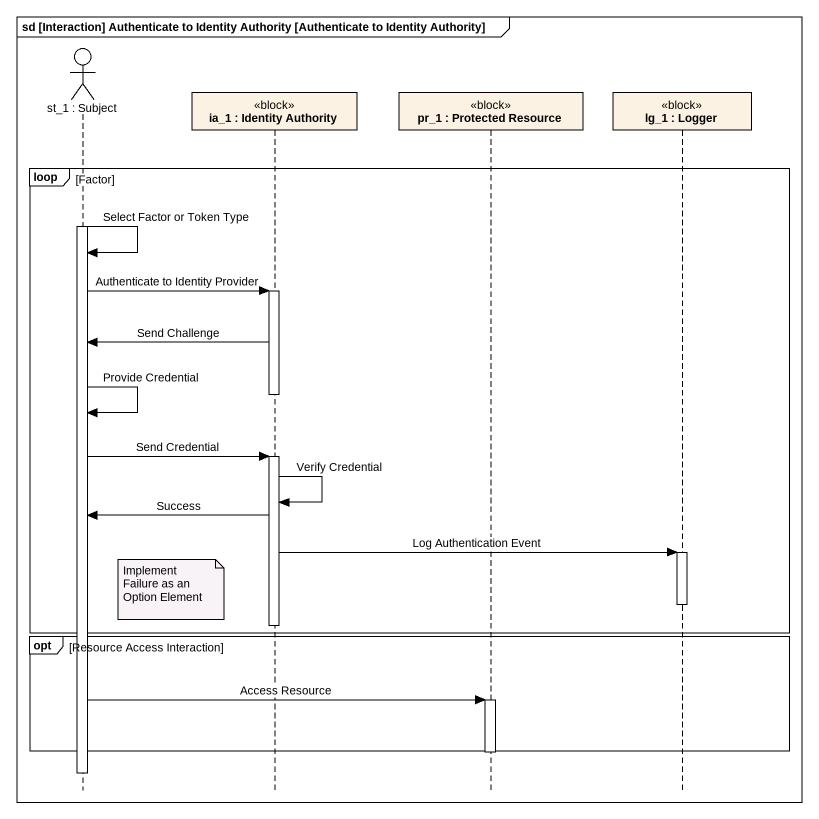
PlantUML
@startuml
mainframe sd [Interaction] Authenticate to Identity Authority [Authenticate to Identity Authority]
hide footbox
actor "st_1 : Subject" as st_1
participant "ia_1 : Identity Authority" as ia_1 <<block>>
participant "pr_1 : Protected Resource" as pr_1 <<block>>
participant "lg_1 : Logger" as lg_1 <<block>>

loop Factor
  activate st_1
  st_1 -> st_1 : Select Factor or Token Type
  st_1 -> ia_1 : Authenticate to Identity Provider
  activate ia_1
  ia_1 -> st_1 : Send Challenge
  deactivate ia_1
  st_1 -> st_1 : Provide Credential
  st_1 -> ia_1 : Send Credential
  activate ia_1
  ia_1 -> ia_1 : Verify Credential
  ia_1 -> st_1 : Success
  ia_1 -> lg_1 : Log Authentication Event
  activate lg_1
  note right of st_1 : Implement Failure as an Option Element
  deactivate lg_1
  deactivate ia_1
end
opt Resource Access Interaction
  st_1 -> pr_1 : Access Resource
  activate pr_1
end
deactivate pr_1
deactivate st_1
@enduml
